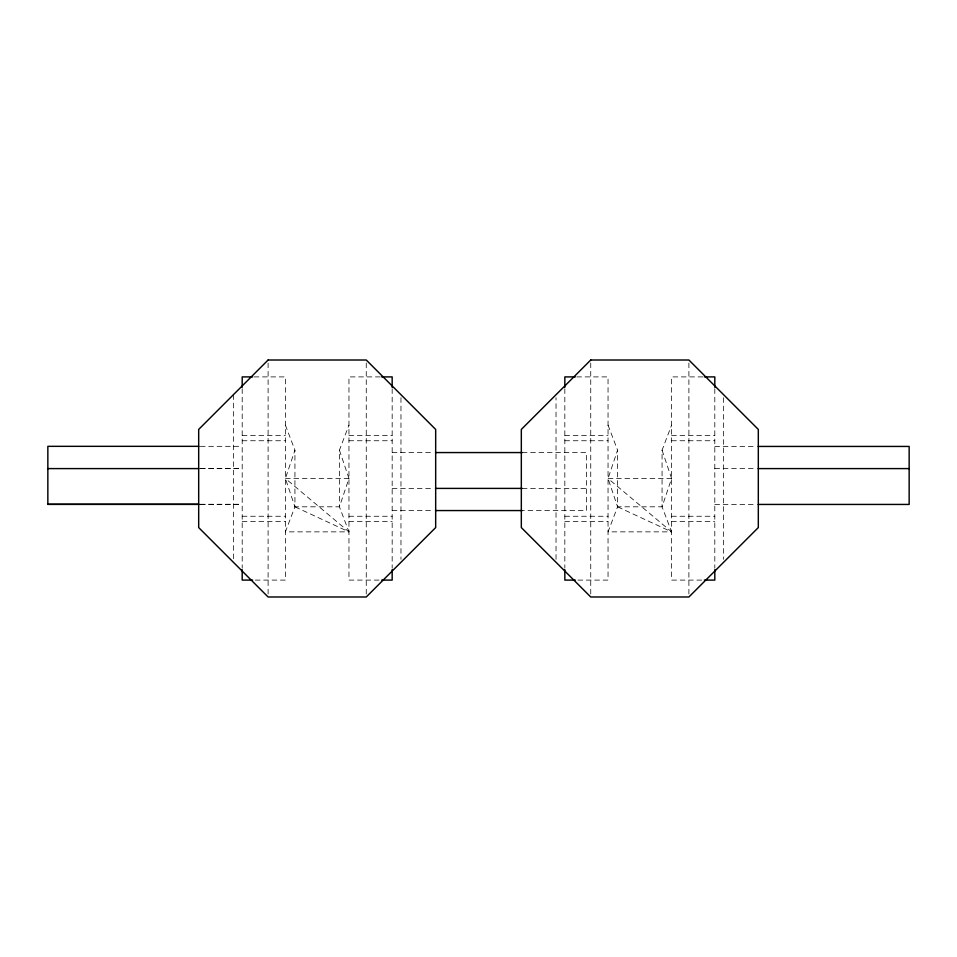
<?xml version="1.0" encoding="UTF-8"?>
<svg xmlns="http://www.w3.org/2000/svg" width="957" height="957" viewBox="0 0 957 957"><rect width="100%" height="100%" fill="white"/><g stroke="black" fill="none" stroke-linecap="round" stroke-linejoin="round"><path stroke-width="0.72" stroke-dasharray="4.79 3.59" d="M556.029 559.319L556.029 397.681M590.744 594.01L590.744 362.99M285.401 425.135L294.935 450.185L285.401 478.5L294.935 506.815L285.401 531.865L348.958 531.865L339.424 506.815L339.424 450.185L348.958 425.135M339.424 450.185L348.958 478.5L339.424 506.815L294.935 506.815L294.935 450.185M608.042 425.135L617.576 450.185L608.042 478.5L617.576 506.815L608.042 531.865L671.599 531.865L662.065 506.815L662.065 450.185L671.599 425.135M662.065 450.185L671.599 478.5L662.065 506.815L617.576 506.815L617.576 450.185M254.119 376.902L285.401 376.902L285.401 580.098L254.119 580.098M380.24 376.902L348.958 376.902L348.958 580.098L380.24 580.098M576.76 376.902L608.042 376.902L608.042 580.098L576.76 580.098M702.881 376.902L671.599 376.902L671.599 580.098L702.881 580.098M242.193 435.495L285.401 435.495M348.958 435.495L392.167 435.495M564.833 435.495L608.042 435.495M671.599 435.495L714.807 435.495M242.193 440.746L285.401 440.746M348.958 440.746L392.167 440.746M564.833 440.746L608.042 440.746M671.599 440.746L714.807 440.746M200.336 446.333L242.193 446.333M714.807 446.44L756.664 446.44M392.167 452.565L434.023 452.565M522.223 452.565L586.509 452.565L586.509 510.56L522.223 510.56M200.336 468.38L242.193 468.38M200.336 468.595L242.193 468.595M714.807 468.595L756.664 468.595M348.958 478.5L285.401 478.5L348.958 531.865L294.935 506.815M671.599 478.5L608.042 478.5L671.599 531.865L617.576 506.815M392.167 488.405L434.023 488.405M522.223 488.405L586.509 488.405M200.336 504.267L242.193 504.267M200.336 504.399L242.193 504.399M714.807 504.435L756.664 504.435M392.167 510.56L434.023 510.56M242.193 516.254L285.401 516.254M348.958 516.254L392.167 516.254M564.833 516.254L608.042 516.254M671.599 516.254L714.807 516.254M242.193 521.505L285.401 521.505M348.958 521.505L392.167 521.505M564.833 521.505L608.042 521.505M671.599 521.505L714.807 521.505M723.612 397.681L723.612 559.319M714.807 388.781L714.807 568.219M688.896 362.99L688.896 594.01M564.833 388.781L564.833 568.219M400.971 397.681L400.971 559.319M392.167 388.781L392.167 568.219M366.256 362.99L366.256 594.01M268.104 362.99L268.104 594.01M242.193 388.781L242.193 568.219M233.388 394.715L233.388 559.319"/><path stroke-width="1.44" d="M252.624 376.902L242.193 376.902L242.193 387.298M381.735 376.902L392.167 376.902L392.167 387.298M575.265 376.902L564.833 376.902L564.833 387.298M704.376 376.902L714.807 376.902L714.807 387.298M198.841 446.333L47.85 446.333L47.85 504.399L198.841 504.399M758.159 446.44L909.15 446.44L909.15 504.435L758.159 504.435M435.519 452.565L522.223 452.565M47.85 468.595L198.841 468.595M758.159 468.595L909.15 468.595M435.519 488.405L522.223 488.405M47.85 504.267L198.841 504.267M435.519 510.56L522.223 510.56M252.624 580.098L242.193 580.098L242.193 569.702M381.735 580.098L392.167 580.098L392.167 569.702M575.265 580.098L564.833 580.098L564.833 569.702M704.376 580.098L714.807 580.098L714.807 569.702M268.104 360.011L198.685 429.418L198.685 527.582L268.104 596.989L366.256 596.989L435.674 527.582L435.674 429.418L366.256 360.011L268.104 360.011M590.744 360.011L521.326 429.418L521.326 527.582L590.744 596.989L688.896 596.989L758.315 527.582L758.315 429.418L688.896 360.011L590.744 360.011"/></g></svg>
